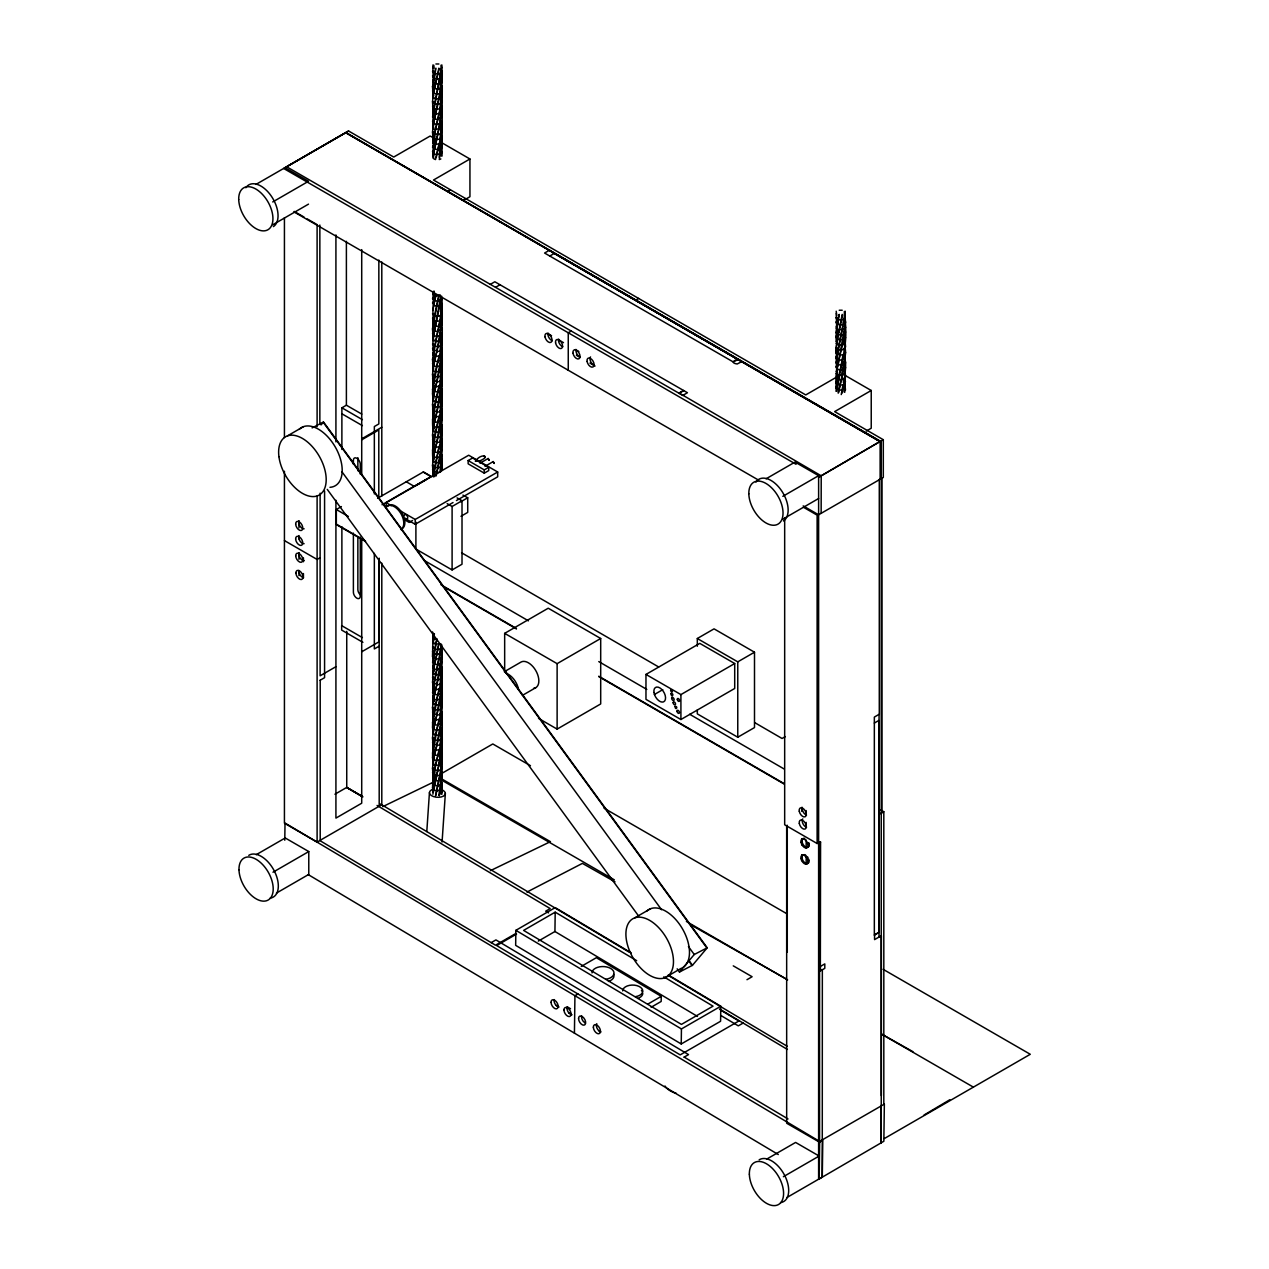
<?xml version="1.0" encoding="UTF-8"?>
<svg xmlns="http://www.w3.org/2000/svg" width="1269" height="1269" viewBox="0 0 1269 1269"><rect width="100%" height="100%" fill="white"/><g stroke="black" fill="none" stroke-linecap="round" stroke-linejoin="round"><path stroke-width="1.5" d="M819.6 1141.418L884.35 1104.109L883.843 1141.291L881.162 1142.75L881.241 1105.315L881.241 1142.782L818.616 1179.298L818.616 475.669L795.044 462.075L766.079 478.794M741.667 361.665L737.21 363.981C725.138 362.173 746.759 356.034 733.355 361.76M284.779 840.237L285.017 823.042L819.663 1141.45L819.155 1178.885L819.155 1156.043L795.6 1142.433L766.619 1159.168M631.232 952.892L555.203 907.621L515.864 930.336L515.658 945.357L681.231 1043.975L720.586 1021.259L720.792 1006.238L668.414 975.036M538.31 941.122L554.934 931.509L555.203 912.157L636.673 960.681M574.429 1033.14L574.936 995.705L577.95 993.976M581.265 966.407L596.351 957.698L661.244 996.355L661.181 1001.447L651.124 1007.253M681.231 1043.975L681.437 1028.953L720.792 1006.238M786.78 1197.587L822.264 1177.093L822.344 969.77M822.264 1177.093L822.772 1139.657L819.568 1142.227L786.669 1123.239L786.669 825.596M881.162 1142.75L881.241 1137.198M432.872 155.865L433.506 138.48L441.295 103.122L441.168 90.734M433.935 158.942L435.521 159.561L440.375 138.987L441.929 127.741L440.993 127.519L441.168 121.015M441.089 155.928L441.168 151.312M440.993 309.271L440.771 297.2M433.3 386.014L432.539 374.418L433.506 365.678L439.28 341.329L441.929 339.791L440.993 339.569L441.263 333.953L442.262 334.033C442.548 356.859 429.398 378.21 433.3 401.147M433.3 416.295L432.539 404.716L433.506 395.976L439.28 371.611L441.929 370.088L440.993 369.866L441.263 364.251L442.262 364.33C442.548 387.156 429.398 408.507 433.3 431.444M433.3 446.593L432.539 435.013L433.506 426.257L439.28 401.908L441.929 400.385L440.993 400.163L441.263 394.548L442.262 394.611C442.58 417.453 429.414 438.804 433.3 461.742M433.3 476.89L432.539 465.311L433.506 456.554L439.28 432.206L441.929 430.667L440.993 430.445L441.263 424.829L442.262 424.909L440.375 441.929L433.506 471.703L432.872 476.113L434.648 476.621M441.501 424.718L440.486 451.161L436.758 472.782L439.28 462.503L441.929 460.964L440.993 460.742L441.263 455.127L442.262 455.206L440.375 472.227L436.758 472.782L435.933 476.034M433.3 719.237L432.539 707.658L433.506 698.902L439.28 674.553L441.929 673.03L440.993 672.808L441.263 667.193L442.262 667.256C442.548 690.098 429.398 711.449 433.3 734.386M433.3 749.535L432.539 737.955L433.506 729.199L439.28 704.85L441.929 703.312L440.993 703.089L441.263 697.474L442.262 697.553C442.58 720.395 429.414 741.731 433.3 764.684M433.3 779.832L432.539 768.237L433.506 759.496L439.28 735.148L441.929 733.609L440.993 733.387L441.263 727.771L442.262 727.851C442.532 749.741 430.588 770.061 432.872 792.03M435.521 795.726L441.295 769.601L441.089 748.694M440.993 793.982L441.089 778.976M442.04 156.103L442.04 142.636M441.929 794.204L442.262 782.656L440.771 781.894M836.953 391.169L842.806 355.891M426.796 831.56L429.43 792.697M442.072 842.045L445.356 793.458M432.872 67.146L433.3 83.072M836.192 313.395L836.842 330.606L835.874 336.951L836.842 345.612M835.985 391.296C838.999 367.772 849.294 344.756 844.615 320.597L845.455 321.58C846.455 344.597 832.638 366.075 836.62 389.186M298.723 536.216L299.183 539.579A5.028 2.903 60 0 0 304.1 543.687M440.835 295.978L432.872 339.791L433.3 355.717M843.98 391.899L844.583 377.052L845.582 376.988L844.615 365.615M581.646 1015.898L581.551 1016.913A5.028 2.903 60 0 0 583.407 1021.482L585.199 1023.02M441.168 71.698L440.993 65.211M441.929 67.146L432.872 112.592L433.3 128.502M441.168 101.996L441.501 91.479M441.168 132.277L441.501 121.776M434.141 291.109L433.712 306.067M441.707 296.248L434.41 330.86L436.124 331.352L438.043 331.415L441.295 315.188L442.262 297.945L441.263 298.025M442.262 297.945L441.295 300.039L437.9 300.547L434.315 319.883L433.712 336.348M441.168 314.046L440.993 307.558M441.168 344.343L441.168 333.081M433.966 428.938L433.538 419.785L435.029 406.128L438.884 386.22L440.993 385.015L440.993 368.137L441.929 367.915L441.168 363.378M441.168 374.641L442.262 373.689L441.929 367.915L440.866 366.995M433.966 459.235L433.538 450.083L435.029 436.425L438.884 416.518L440.993 415.312L440.993 398.434L441.929 398.212L441.168 393.66M441.168 404.922L442.262 403.97L441.929 398.212L440.866 397.292M433.808 475.891L438.884 446.815L441.929 445.816L439.28 462.503L435.521 462.503L432.872 460.964L433.808 460.742M441.168 435.219L442.262 434.268L441.929 428.51L440.866 427.59M441.168 465.517L441.501 455.016M433.966 671.285L433.808 657.659L436.885 638.83L432.872 657.881L433.3 673.791M433.966 701.583L434.315 683.404L438.884 658.865L440.993 657.659L441.263 646.397L441.168 647.285M441.707 644.62L432.872 688.179L433.3 704.089M441.168 677.567L441.501 667.066M442.262 782.656L439.28 795.726M844.488 317.9L844.329 311.444M845.249 313.395L836.192 358.413L836.842 375.624M844.488 347.912L845.582 346.96L844.615 335.603M844.488 377.94L844.583 377.052M844.821 392.2L844.964 375.941M433.3 113.369L432.539 101.774L433.506 93.034L436.758 78.964L440.375 78.408L440.248 74.3M433.3 143.651L432.539 132.071L433.506 123.331L436.758 109.261L440.375 108.706L440.248 104.597M433.808 157.8L432.872 158.022L433.506 153.612L436.758 139.558L440.375 138.987L440.248 134.895M433.3 340.568L432.539 328.988L433.506 320.232L436.758 321.327L440.375 320.756L440.248 316.647M441.501 303.545L442.262 313.094L441.263 313.173L440.486 329.988L436.758 351.608L440.375 351.053L440.248 346.945M440.866 336.713L441.929 337.633L442.262 343.391L441.263 343.471L440.486 360.269L436.758 381.906L440.375 381.35L440.248 377.242M433.808 400.163L432.872 400.385L435.521 401.908L439.28 401.908L441.929 385.237L440.993 385.015L436.758 412.203L440.375 411.648L440.248 407.539M433.808 430.445L432.872 430.667L435.521 432.206L439.28 432.206L441.929 415.534L440.993 415.312L436.758 442.5L440.375 441.929L440.248 437.837M440.248 468.118L440.375 472.227M434.41 633.802L432.872 642.733L435.521 644.255L438.884 643.732L436.758 654.55L440.375 653.995L440.248 649.887M438.884 643.732L432.872 673.03L435.521 674.553L439.28 674.553L441.929 657.881L440.993 657.659L436.758 684.848L440.375 684.292L440.248 680.184M440.866 669.937L441.929 670.857L442.262 676.615L441.263 676.694L440.486 693.508L436.758 715.145L440.375 714.574L440.248 710.481M441.501 697.363L440.486 723.806L436.758 745.426L440.375 744.871L440.248 740.763M432.872 794.204L436.758 775.724L440.375 775.169L440.248 771.06M843.33 322.294L843.822 318.678L844.615 319.042L841.363 320.121L835.874 347.706L836.842 360.618L835.874 362.712L837.746 364.584L841.363 365.139L845.455 363.077L844.615 350.609L845.582 352.703L843.711 369.596L838.111 393.057M843.33 382.334L843.822 378.717L844.615 379.066L841.775 393.438M433.3 291.41L433.3 310.27M845.249 311.222L844.329 328.179L842.219 329.401L840.094 340.124L836.842 339.045L838.111 335.635M844.583 347.04C848.358 351.354 836.255 384.999 844.615 379.066L845.582 367.709L844.583 367.645L844.583 362.046L845.582 361.966L845.582 367.709L843.711 369.596L840.094 370.151L836.842 369.073L838.111 365.662M439.471 79.725L434.315 107.817L433.712 124.299M439.185 157.245L441.263 131.405L442.262 131.326L441.929 125.568L440.866 124.648M439.471 322.072L434.315 350.181L433.712 366.646M439.471 776.485L435.901 795.203M438.884 795.203L440.993 778.833L441.501 757.942M842.806 385.903L841.236 394.596M435.901 68.145L433.808 82.073L433.712 94.001M442.04 82.057L441.295 87.989L438.043 89.068L434.41 88.513L438.884 68.145M440.866 94.35L441.929 95.27L442.262 101.044L441.263 101.108L440.993 112.37L438.884 113.575L438.043 119.365L436.124 119.286L434.41 118.794L439.772 93.097L441.929 64.989M440.866 158.942L439.28 159.561L441.929 142.889L438.884 143.873L438.043 149.647L434.41 149.092L438.884 128.724L440.993 112.37L441.929 112.592L436.758 139.558L433.506 138.48L432.539 136.386L433.538 136.449M433.3 325.419L432.872 309.493L435.901 295.344L432.872 294.345L432.872 292.187L433.808 292.409M433.808 369.866L432.872 370.088L433.76 371.42L439.28 371.611L441.929 354.939L438.884 355.939L438.043 361.713L434.41 361.157L436.885 351.037L434.315 350.181L432.539 359.27L433.3 370.865M442.04 384.983L441.295 390.915L438.043 392.01L434.41 391.439L436.885 381.334L433.506 380.827L432.539 378.733L433.538 378.812M442.04 415.28L442.135 420.229L436.124 422.228L434.41 421.736L435.901 416.518L432.872 415.534L432.872 413.361L433.808 413.583M442.04 445.578L441.295 451.51L438.043 452.589L434.41 452.034L436.885 441.913L433.506 441.406L432.539 439.312L433.538 439.391M442.04 657.628L441.295 663.56L438.043 664.655L434.41 664.084L435.901 658.865L432.491 656.803L432.872 642.733L433.808 642.511M433.808 703.089L432.872 703.312L435.521 704.85L439.28 704.85L441.929 688.179L438.884 689.162L438.043 694.936L434.41 694.381L436.885 684.277L432.666 682.77L432.872 673.03L433.808 672.808M433.808 733.387L432.872 733.609L435.521 735.148L439.28 735.148L441.929 718.46L438.884 719.46L438.043 725.233L434.41 724.678L436.885 714.558L433.506 714.05L432.539 711.972L433.538 712.036M441.501 727.66L440.993 748.536L438.884 749.757L438.043 755.531L434.41 754.976L436.885 744.855L433.506 744.348L432.539 742.254L433.538 742.333M440.866 760.829L441.929 761.733L442.262 767.507L441.295 784.75L438.043 785.828L434.41 785.257L438.884 764.906L440.993 748.536L441.929 748.758L436.758 775.724L433.506 774.645L432.539 772.551L433.538 772.631M839.237 314.395L837.128 328.179L837.048 339.997M838.65 332.541L842.219 314.395M838.349 364.124L844.329 328.179L845.63 327.323L844.329 326.466M838.65 392.581L841.236 379.574L837.746 379.59L835.874 377.718L836.858 377.639L836.858 382.064L835.874 381.985L836.842 384.079L841.997 385.094L843.711 384.602L845.455 381.62L844.615 380.637L845.471 390.091M440.153 294.852L438.884 295.344L433.506 320.232L432.539 318.138L433.538 318.218M436.235 157.388L437.9 149.076L442.135 147.585L440.771 145.729M436.235 414.884L436.885 411.632L433.506 411.124L432.539 409.03L433.538 409.094M436.235 475.478L436.885 472.211L433.506 471.703L432.539 469.609L433.538 469.689M436.235 657.247L436.885 653.979L433.506 653.472L432.539 651.378L433.538 651.457M435.521 68.685L432.539 86.625L433.3 98.221M439.28 68.685L436.758 78.964L433.506 77.885L432.539 75.791L433.538 75.87M435.901 295.344L434.41 300.563L438.043 301.118L438.884 295.344M838.857 314.918L835.874 332.7L837.746 334.572L841.363 335.127L844.615 334.048L845.582 331.955L844.583 332.034L844.583 337.617L845.582 337.697L843.711 339.569L840.221 339.553L837.128 358.191L837.048 370.009M842.6 314.918L841.363 320.121L837.746 319.566L835.874 317.678L836.858 317.615L836.858 322.025L835.874 321.945L836.842 324.039L841.997 325.054L845.582 322.691L844.964 315.902M440.993 97.221L440.993 95.492M442.294 111.498L441.929 112.592L442.262 101.044L440.375 99.156M440.993 127.519L440.993 125.79M442.294 141.795L441.929 142.889L442.262 131.326L440.375 129.454M440.993 339.569L440.993 337.855M442.294 353.861L441.929 354.939L442.262 343.391L440.375 341.52M440.993 369.866L440.993 368.137M442.294 384.158L441.929 385.237L442.262 373.689L440.375 371.801M440.993 400.163L440.993 398.434M442.294 414.44L441.929 415.534L442.262 403.97L440.375 402.099M440.993 430.445L440.993 428.732M442.294 444.737L441.929 445.816L442.262 434.268L440.375 432.396M440.993 460.742L440.993 459.029M442.294 656.803L441.929 657.881L442.262 646.333M440.993 672.808L440.993 671.079M442.294 687.084L441.929 688.179L442.262 676.615L440.375 674.743M440.993 703.089L440.993 701.376M442.294 717.382L441.929 718.46L441.929 701.154L440.866 700.234M440.993 733.387L440.993 731.674M440.993 763.684L440.993 761.971M433.157 89.893L432.539 90.94L434.315 92.685L433.506 93.034L436.758 94.112L440.375 93.557L436.758 109.261L433.506 108.182L432.539 106.088L433.538 106.168M433.157 120.19L432.539 121.237L434.315 122.966L433.506 123.331L436.758 124.41L437.9 118.778L442.135 117.287M433.157 150.488L432.539 151.534L434.95 154.342L440.375 154.136L442.262 152.264L441.263 152.185M433.157 301.959L432.539 302.99L434.315 304.734L433.506 305.083L436.758 306.178L441.644 304.782L442.262 303.735L441.168 302.783M433.157 332.24L432.539 333.287L434.315 335.032L433.506 335.381L436.758 336.459L437.9 330.844L442.135 329.337L442.04 324.404M433.157 362.537L432.539 363.584L434.315 365.329L433.506 365.678L436.758 366.757L437.9 361.142L442.135 359.635L442.04 354.701M433.157 392.835L432.539 393.882L434.315 395.611L433.506 395.976L436.758 397.054L440.375 396.499L442.262 394.611L442.262 388.837L440.771 388.076M433.157 423.132L433.808 428.732L432.872 428.51M433.157 453.414L433.808 459.029L432.872 458.807M440.771 471.1L441.263 464.644L442.262 464.565L441.929 458.807L440.866 457.887M433.157 635.182L433.3 643.51M433.157 665.479L433.808 671.079L432.872 670.857M433.157 695.777L433.808 701.376L432.872 701.154M433.157 726.058L432.539 727.105L434.315 728.85L433.506 729.199L436.758 730.294L437.9 724.662L442.135 723.171L442.04 718.222M433.157 756.356L432.539 757.403L434.315 759.148L433.506 759.496L436.758 760.575L437.9 754.96L442.135 753.453L442.04 748.52M433.157 786.653L432.539 787.7L434.315 789.445L433.506 789.794L436.758 790.873L441.644 789.477L442.262 788.446L441.168 787.494M836.477 335.904L835.874 336.951L837.635 338.696M836.477 365.932L835.874 366.979L837.635 368.708M435.901 416.518L438.884 416.518M435.901 658.865L438.884 658.865M321.057 424.925L323.516 422.006L707.23 947.784L692.446 965.312L679.486 972.022L677.154 968.834M312.126 427.907L323.167 422.18L706.865 947.975L694.254 954.51L679.486 972.022M433.506 84.531L432.539 86.625L435.029 88.037M433.506 114.829L432.539 116.922L435.029 118.334M433.506 145.126L432.539 147.22L435.029 148.632M433.506 296.597L432.539 298.691L435.029 300.103M433.506 326.894L432.539 328.988L435.029 330.4M433.506 357.176L432.539 359.27L435.029 360.682M433.506 387.473L432.539 389.567L435.029 390.979M433.506 417.771L432.539 419.865L435.029 421.276M433.506 448.068L432.539 450.162L435.029 451.574M433.506 660.118L432.539 662.212L435.029 663.624M433.506 690.415L432.539 692.509L435.029 693.921M433.506 720.713L432.539 722.807L435.029 724.218M433.506 751.01L432.539 753.088L435.029 754.516M433.506 781.292L432.539 783.385L435.029 784.797M478.223 461.44C492.658 456.317 481.094 452.208 475.352 461.361M483.997 455.809L484.996 457.538M488.153 458.49L489.199 460.298L488.153 458.49L479.983 463.201M485.028 466.31L493.26 461.567L494.18 463.486L493.102 461.615M837.254 340.33L836.192 341.25L837.128 341.472M837.254 370.342L836.192 371.262L837.128 371.484M439.772 77.948L442.262 76.537L440.375 93.557L442.262 91.685L442.262 85.895L440.771 85.134M439.772 108.246L442.262 106.818L442.135 105.724M439.772 138.527L442.262 137.115L442.135 136.021M439.772 320.296L442.262 318.884L439.28 341.329L435.901 340.79L433.506 350.53L432.539 348.436L433.538 348.515M439.772 350.593L442.262 349.181L442.135 348.071M439.772 380.89L442.262 379.463L442.135 378.368M439.772 411.172L442.262 409.76L442.135 408.666M439.772 441.469L442.262 440.057L442.135 438.963M439.772 653.535L442.262 652.123L442.135 651.013M439.772 683.817L442.262 682.405L442.135 681.31M439.772 714.114L442.262 712.702L442.135 711.608M439.772 744.411L442.262 742.999L441.929 748.758L441.501 742.809M439.772 774.709L442.262 773.297L442.135 772.187M923.991 1115.054L949.831 1099.731M881.241 1105.696L881.241 440.803L818.616 477.318L880.131 441.469L737.812 359.19M255.973 184.417L348.578 130.993L393.723 157.055L430.159 136.021L433.475 137.94M283.891 168.333L345.85 132.579L880.575 441.295M272.724 201.961L308.51 181.293L284.954 167.698M272.724 224.803L308.51 204.135M464.977 199.598L469.942 196.727L469.942 158.99L433.506 180.024L805.736 394.929L837.334 376.687M447.576 191.318L450.321 189.731M462.915 200.169L465.66 198.583M286.857 166.889L490.326 284.367L494.831 281.766L687.449 392.724L682.992 395.293L679.121 393.073L683.594 390.741M549.318 250.31L544.591 253.039L733.355 362.014M490.326 284.367L495.544 287.333L500.018 284.764M549.778 256.037L554.236 253.451L880.131 441.723M287.428 435.901L303.418 426.67M341.884 449.448L341.884 407.809L346.389 405.208L361.76 414.091M361.713 438.836L381.795 427.241M361.713 439.82L378.796 429.953L378.796 497.94M571.256 331.05L568.258 332.779L568.258 370.247M638.545 298.405L635.547 300.404M415.899 485.567L425.813 479.841M320.121 557.71L317.107 559.455L284.43 540.578M447.164 503.619L452.097 506.474L462.011 500.747L462.011 564.229L452.097 569.94L415.899 549.049L415.899 522.114M679.121 393.073L683.594 390.487M682.992 395.293L821.217 475.812M335.92 666.685L320.121 675.806L320.121 493.165M361.713 651.79L378.796 641.924L378.796 558.883M320.121 680.263L324.578 677.678L324.578 490.976M379.193 646.159L374.339 648.951L374.339 553.379M866.235 431.111L871.232 428.224L871.232 390.487L834.637 411.616L883.303 439.708L883.303 477.445L818.616 514.786L803.182 505.887M504.665 671.872L504.665 633.358L548.24 608.216L600.697 638.497L600.697 703.946L557.123 729.104L538.516 718.365M782.83 496.338L818.616 475.669M883.303 439.708L880.194 441.501L554.236 253.197M504.348 671.698L521.02 662.069A14.768 8.534 60 0 1 536.692 672.3A14.768 8.534 60 0 1 533.63 688.321M782.83 519.18L818.616 498.511M504.665 633.358L557.123 663.655L600.697 638.497M334.937 794.22L346.738 787.414L362.109 796.282M522.447 695.364L535.788 687.655M256.243 854.687L285.224 837.968L308.779 851.562L308.779 874.404L276.404 893.106M284.43 471.243L284.43 823.216L317.107 842.077L381.795 804.736L381.795 563.166M442.58 772.948L492.8 743.967L530.458 765.699M272.994 872.231L308.779 851.562M697.316 646.238L697.316 638.513L714.05 628.853L754.5 652.203L754.5 727.565L737.765 737.226L697.316 713.876L697.316 710.005M645.969 674.426L699.774 643.367L734.703 663.528L734.703 688.464L680.914 719.523L645.969 699.362L645.969 674.426L680.914 694.587L734.703 663.528M654.376 694.508L662.783 689.654M697.316 638.513L737.765 661.863L754.5 652.203M491.198 942.629L495.925 939.901L688.528 1054.602L684.054 1057.172M874.341 723.06L878.798 720.475L878.798 932.461L874.341 935.031L874.341 717.08L879.068 714.336L879.02 937.045M515.706 933.556L495.529 945.215L319.962 840.649M516.562 934.063L496.655 945.564L680.2 1054.872L738.891 1020.99L720.348 1009.95M555.203 912.157L523.605 930.399L681.437 1024.4L713.035 1006.158L663.814 976.844M634.69 917.899L650.696 908.652M784.67 518.053L784.67 824.771L817.125 843.52L820.567 842.045L820.345 970.928L820.345 966.47L824.802 963.885L824.802 968.342L820.345 970.928M819.124 842.362L820.567 842.045M883.811 1104.363L883.811 811.732L878.798 814.365M664.686 977.844A33.644 19.416 60 0 0 658.183 927.116A33.644 19.416 60 0 0 626.204 938.648A33.644 19.416 60 0 0 664.686 977.844L680.692 968.612A33.644 19.416 60 0 0 682.04 928.115A33.644 19.416 60 0 0 646.429 911.396M647.84 1004.096L661.244 996.355M746.981 979.7L752.12 976.733L733.26 965.852M874.341 935.031L878.798 932.461M881.368 1095.67L881.368 935.681L874.563 939.615L874.563 935.158M743.142 1023.068L738.288 1025.86L720.824 1015.47M783.37 1176.712L819.155 1156.043M884.398 1138.515L1030.285 1054.285L883.081 969.294M365.488 541.451L336.333 524.557L336.333 509.519L341.409 506.585M377.607 498.273L423.434 471.909L431.254 476.43L382.048 504.745M386.204 507.489L386.204 502.683L468.689 455.222L497.686 472.005L497.686 476.827L456.443 500.557M468.15 460.552L472.607 457.982L488.724 467.325L488.724 470.593L484.266 473.163L468.15 463.819L468.15 460.552L484.266 469.895L484.266 473.163M484.266 469.895L488.724 467.325M412.552 520.48L409.189 522.416L404.097 519.465M399.862 510.582L415.201 519.465L497.686 472.005M404.97 518.371L415.201 524.287L453.017 502.54M460.869 501.715L467.722 497.765L467.722 512.39L460.964 516.293M785.352 736.591L782.053 738.479L754.643 722.584M348.578 130.993L287.476 166.271M526.936 892.075L582.408 863.38L615.021 881.876M382.73 806.656L433.935 781.894M490.389 870.677L550.413 841.664L442.707 779.467M434.315 425.908L433.506 426.257L436.758 427.352L441.644 425.956L442.262 419.119L440.771 418.373M434.315 456.206L433.506 456.554L436.758 457.649L441.644 456.253L442.262 449.416L440.771 448.655M434.315 668.255L433.506 668.62L436.758 669.699L441.644 668.303L442.262 661.482L440.771 660.721M434.315 698.553L433.506 698.902L436.758 699.996L437.9 694.365L442.135 692.874L442.04 687.925M439.28 644.255L440.866 643.653M475.526 460.679L476.525 461.25M440.993 80.344L441.929 80.121L441.501 76.33M433.808 97.221L432.872 97.443L435.521 98.966L440.866 98.363L441.929 97.443L442.262 91.685L441.263 91.606M433.808 127.519L432.872 127.741L433.76 129.057L435.521 129.264L436.885 123.839L440.375 123.854L442.262 121.967L442.04 112.338M440.993 322.707L441.929 322.485L441.501 318.693M433.808 339.569L432.872 339.791L435.521 341.329L436.885 335.888L440.375 335.904L442.262 334.033L442.262 328.243L440.771 327.481M837.128 343.185L836.192 343.407L838.857 344.946L842.6 344.946L845.249 343.407L844.329 343.185M844.329 341.472L845.249 341.25L844.186 340.33M844.329 356.478L845.249 356.256L845.249 358.413L840.728 360.174L836.192 358.413L836.192 356.256L837.128 356.478M837.128 373.213L836.192 373.435L837.096 374.752L838.857 374.958L842.6 374.958L845.249 373.435L844.329 373.213M844.329 371.484L845.249 371.262L844.186 370.342M844.329 386.49L845.249 386.268L845.249 388.441L840.728 390.186L836.192 388.441L836.192 386.268L837.128 386.49M440.993 746.822L441.929 746.6M433.808 763.684L432.872 763.906L435.521 765.445L436.885 760.004L440.375 760.02L442.262 758.148L442.262 752.358L440.771 751.597M440.993 777.104L441.929 776.882L441.501 773.091M435.901 63.989L438.884 63.989M439.28 295.883L435.521 295.883M839.237 310.239L842.219 310.239M435.521 654.185L439.28 654.185M433.538 71.413L432.539 71.476L434.41 73.364L438.043 73.919L441.295 72.841L440.486 72.476M433.538 101.694L432.539 101.774L434.41 103.646L438.043 104.217L441.295 103.122L440.486 102.773M440.771 115.431L442.262 116.177M433.538 131.992L432.539 132.071L434.41 133.943L435.901 128.724L439.28 129.264L441.929 127.741L442.262 121.967L441.263 121.903M433.538 313.76L432.539 313.84L434.41 315.711L438.043 316.267L441.295 315.188L440.486 314.839M433.538 344.058L432.539 344.121L434.41 346.009L438.043 346.564L441.295 345.485L440.486 345.12M440.771 357.779L442.262 358.54L442.262 364.33L440.375 366.202L436.885 366.186L433.808 385.015L433.808 398.434L432.872 398.212M433.538 374.339L432.539 374.418L434.41 376.29L438.043 376.861L441.295 375.783L440.486 375.418M433.538 404.637L432.539 404.716L434.41 406.588L438.043 407.159L441.295 406.064L440.486 405.715M433.538 434.934L432.539 435.013L434.41 436.885L438.043 437.44L441.295 436.362L440.486 436.013M433.538 465.231L432.539 465.311L434.41 467.182L438.043 467.738L441.295 466.659L440.486 466.31M433.538 646.984L432.539 647.063L434.41 648.935L438.043 649.506L441.295 648.427L440.486 648.062M433.538 677.281L432.539 677.36L434.41 679.232L438.043 679.803L441.295 678.709L440.486 678.36M440.771 691.018L442.262 691.764L442.262 697.553L440.375 699.425L436.885 699.409L433.808 718.238L433.712 730.183M433.538 707.579L432.539 707.658L434.41 709.53L438.043 710.085L441.295 709.006L440.486 708.657M441.263 706.992L442.262 706.912L440.375 705.041M440.771 721.315L442.262 722.061L442.262 727.851L440.375 729.723L436.885 729.707L433.808 748.536L433.712 760.464M433.538 737.876L432.539 737.955L434.41 739.827L438.043 740.382L441.295 739.304L440.486 738.955M441.263 737.289L442.262 737.21L441.929 731.452L440.866 730.532M433.538 768.173L432.539 768.237L434.41 770.124L435.901 764.906L439.28 765.445L441.929 763.906L442.262 758.148L441.168 757.196M441.263 767.586L442.262 767.507L440.375 765.635M441.263 470.276L442.262 470.355L442.262 464.565L440.375 462.693M433.538 681.754L432.539 681.675L433.3 688.94M436.758 639.402L433.506 638.323L434.315 637.974L433.538 633.326M433.808 80.344L432.872 80.121L432.872 82.295L437.393 84.04L441.929 82.295L441.929 80.121M432.872 95.27L433.808 95.492M433.808 110.641L432.872 110.419L432.872 112.592L435.521 114.115L438.884 113.575M432.872 125.568L433.808 125.79M433.808 140.938L432.872 140.716L432.872 142.889L435.521 144.412L438.884 143.873M837.128 326.466L836.192 326.244L836.192 328.401L838.857 329.94L842.219 329.401M433.808 322.707L432.872 322.485L432.872 324.642L437.393 326.387L441.929 324.642L441.929 322.485M432.872 337.633L433.808 337.855M433.808 352.988L432.872 352.766L432.872 354.939L435.521 356.478L438.884 355.939M432.872 367.915L433.808 368.137M433.808 383.286L432.872 383.064L432.872 385.237L435.521 386.759L438.884 386.22M433.808 443.88L432.872 443.658L432.872 445.816L435.521 447.354L438.884 446.815M433.808 474.178L432.872 473.956L432.872 476.113M432.872 640.559L433.808 640.782L432.539 631.914M433.808 655.93L432.872 655.708L433.3 658.659M433.808 686.228L432.872 686.006L432.872 688.179L435.521 689.702L438.884 689.162M433.808 716.525L432.872 716.303L432.872 718.46L435.521 719.999L438.884 719.46M432.872 731.452L433.808 731.674M433.808 746.822L432.872 746.6L432.872 748.758L435.521 750.296L438.884 749.757M432.872 761.733L433.808 761.971M433.808 777.104L432.872 776.882L432.872 779.055L437.393 780.8L441.929 779.055L441.929 776.882M571.526 1014.772L568.829 1012.884A5.028 2.903 60 0 1 567.069 1007.3M600.919 1031.967L599.079 1030.967A5.028 2.903 60 0 1 596.367 1025.511L596.462 1024.495A5.028 2.903 60 0 1 596.795 1023.686M440.486 133.071L441.295 133.419L438.043 134.514L435.029 133.483L433.808 156.087M843.822 348.705L844.615 349.054L841.363 350.133L837.746 349.578L835.874 347.706L836.858 347.627L835.985 353.068L840.094 355.146L843.711 354.574L845.582 352.703L844.964 345.914M440.486 769.236L441.295 769.601L438.043 770.68L435.029 769.664L433.712 790.761M882.018 1034.298L912.919 1051.668M690.526 924.689L786.606 979.176M844.012 374.783L871.232 390.487M441.755 142.715L469.942 158.99M880.131 479.19L880.131 441.469M495.544 287.333L682.992 395.547M283.891 168.603L796.075 464.295M548.16 333.795L551.571 335.762M558.392 339.711L563.499 342.662M575.444 349.546L578.854 351.513M576.364 355.225L579.759 357.192M589.942 363.077L595.05 366.027M821.154 513.247L821.217 475.558M294.234 211.415L304.037 217.078M307.304 218.966L317.107 224.629L317.107 426.701M294.107 211.971L758.608 480.142M803.467 507.267L817.125 515.151L817.125 843.52M341.884 407.809L362.379 419.642M341.884 413.789L362.379 425.623M457.078 497.892L462.011 500.747M880.543 809.844L883.811 811.732M362.379 637.593L341.662 625.633L341.662 630.09L362.902 642.352M604.06 808.194L787.224 913.95M441.041 779.785L614.339 879.845M686.402 921.453L787.637 979.906M881.939 1034.346L973.386 1087.136M362.95 796.853L346.738 787.494L346.738 631.359M345.85 132.579L735.306 357.747M345.85 132.833L735.306 358.001M423.164 472.068L430.968 476.589M462.931 495.116L467.722 497.765M406.286 481.776L414.091 486.297M386.204 502.683L391.328 505.633M461.567 552.761L658.659 666.971M336.333 509.519L348.34 516.467M423.814 560.2L528.443 620.842M598.778 661.593L646.809 689.416M689.686 714.273L784.036 768.935M336.333 524.145L365.488 541.038M440.962 584.771L516.435 628.504M598.778 676.218L784.036 783.576M442.675 586.183L516.435 628.916M598.778 676.631L784.036 783.988M380.351 803.959L628.932 951.988M668.097 975.322L787.288 1046.306M719.444 1008.95L787.399 1049.431M346.738 787.414L361.776 796.361M377.052 805.45L550.191 908.572L545.686 911.174L548.573 912.887M554.934 931.509L697.49 1016.421M515.864 930.336L681.437 1028.953M684.165 1057.109L788.017 1118.957M567.195 1006.745L570.542 1008.76M556.155 1005.413L558.947 1007.078L555.917 1005.175A5.028 2.903 60 0 1 554.156 999.575M569.004 1013.059L571.922 1014.803M599.238 1031.062L600.411 1031.76M308.24 874.611L778.294 1154.552M549.318 250.056L554.236 253.451M440.375 68.875L442.262 70.747L442.262 76.537L442.135 75.426M440.375 311.222L442.262 313.094L442.262 318.884L442.135 317.773M440.375 735.338L442.262 737.21L442.262 742.999L442.135 741.889M342.027 471.878L661.593 909.762M688.433 946.515L694.254 954.51M688.956 960.506L692.446 965.312M688.591 960.696L692.097 965.487M327.259 489.39L638.656 916.091M836.192 311.222L836.842 315.584M432.872 64.989L433.3 67.923M432.872 292.187L433.3 295.122M844.488 336.745L844.583 337.617M844.488 366.757L844.583 367.645M441.501 106.628L441.929 110.419M441.501 136.925L441.929 140.716M441.501 348.975L441.929 352.766M441.501 379.272L441.929 383.064M441.501 409.57L441.929 413.361M441.501 439.867L441.929 443.658M442.135 469.244L442.262 470.355M441.501 651.917L441.929 655.708M441.501 682.214L441.929 686.006M441.501 712.512L441.929 716.303M441.501 788.239L441.929 792.03M433.808 65.211L434.141 68.225M808.924 860.16L808.464 862.983A5.028 2.903 60 0 1 803.166 860.89A5.028 2.903 60 0 1 803.039 854.64M441.089 82.215L441.263 85.959M441.089 112.513L441.263 116.256M441.089 142.81L441.263 146.554M441.089 324.578L441.263 328.322M441.089 354.86L441.263 358.619M441.089 385.157L441.263 388.901M441.089 415.455L441.263 419.198M441.089 445.752L441.263 449.496M441.089 657.802L441.263 661.546M441.089 688.099L441.263 691.843M441.089 718.397L441.263 722.14M882.034 812.763L882.034 477.937L879.29 479.508L879.29 714.463M819.568 842.616L819.568 1142.227M808.623 846.597L808.623 842.664A5.028 2.903 60 0 1 808.987 843.964M808.623 859.018L808.623 862.682M806.18 810.542L806.18 814.476M806.18 822.36L806.18 826.293M806.18 840.078L806.18 847.962M806.18 855.829L806.18 863.713M801.722 807.37L801.722 811.335M801.722 839.015L801.722 844.9M801.722 854.703L801.722 860.588M787.272 825.231L787.272 952.273M737.765 661.863L737.765 737.226M680.914 694.587L680.914 719.523M557.123 663.655L557.123 729.104M452.097 506.474L452.097 569.94M415.201 519.465L415.201 524.287M381.795 262.017L381.795 495.989M379.193 558.186L379.193 806.227M378.844 260.066L378.844 423.941L374.339 426.543L374.339 493.942M361.713 249.612L361.713 475.225M361.713 539.499L361.713 803.214L335.92 818.108L335.92 500.272M360.285 474.098L360.285 464.248A4.87 2.808 60 0 0 356.843 458.283A4.87 2.808 60 0 0 353.385 460.266L353.385 464.216M360.285 537.104L360.285 596.176A4.87 2.808 60 0 1 356.843 598.175A4.87 2.808 60 0 1 353.385 592.211L353.385 533.123M357.858 457.697L357.858 470.751M357.858 536.739L357.858 589.625A4.87 2.808 60 0 0 361.3 595.589M346.389 241.332L346.389 405.208M341.884 526.714L341.884 625.76M335.92 234.924L335.92 441.882M320.216 680.2L320.216 840.284M319.851 225.025L319.851 424.433M317.107 496.052L317.107 842.077M303.434 557.805L303.434 561.739M303.434 573.556L303.434 577.49M298.976 527.825L298.976 520.718L299.214 524.684A5.028 2.903 60 0 0 304.116 528.792M298.976 535.566L298.976 538.928M298.976 559.312L298.976 552.649L299.262 556.472A5.028 2.903 60 0 0 304.163 560.581M298.976 575.65L298.976 570.479L299.072 572.478A5.028 2.903 60 0 0 301.689 576.776L302.609 577.395A5.028 2.903 60 0 0 303.529 577.744M284.43 217.649L284.43 437.567M804.673 854.592A5.028 2.903 60 0 1 805.609 855.036M807.354 856.686A5.028 2.903 60 0 1 808.067 857.781M804.736 838.397A5.028 2.903 60 0 0 802.611 843.536A5.028 2.903 60 0 0 808.512 846.788L808.908 846.042A5.028 2.903 60 0 0 809.067 845.075M806.513 815.079A5.028 2.903 60 0 1 802.341 807.433M806.545 827.293A5.028 2.903 60 0 1 802.865 823.518A5.028 2.903 60 0 1 802.769 818.902M580.266 357.128A5.028 2.903 60 0 1 576.094 349.483M594.32 365.313A5.028 2.903 60 0 1 590.64 361.538A5.028 2.903 60 0 1 590.545 356.922M562.802 346.738A5.028 2.903 60 0 1 558.63 339.093M552.237 340.695A5.028 2.903 60 0 1 548.065 333.049M505.697 673.204A14.768 8.534 60 0 1 518.482 689.115M759.148 1159.834A24.206 13.975 60 0 1 784.861 1175.792A24.206 13.975 60 0 1 780.546 1202.6M642.78 993.357A10.057 5.901 0.8 0 1 637.752 998.417M641.432 990.391A10.057 5.901 0.8 0 1 642.431 991.819M613.609 974.243A11.009 6.456 0.8 0 1 608.47 981.445M622.698 990.883A10.057 5.901 0.8 0 1 631.883 985.077A10.057 5.901 0.8 0 1 642.653 990.042A10.057 5.901 0.8 0 1 635.357 996.688M592.004 972.911A11.009 6.456 0.8 0 1 602.061 966.566A11.009 6.456 0.8 0 1 613.847 971.991A11.009 6.456 0.8 0 1 605.868 979.271M248.772 855.354A24.206 13.975 60 0 1 274.485 871.311A24.206 13.975 60 0 1 270.17 898.119M755.975 482.125A24.206 13.975 60 0 1 781.069 490.008A24.206 13.975 60 0 1 783.465 520.972M245.869 187.749A24.206 13.975 60 0 1 270.963 195.616A24.206 13.975 60 0 1 273.374 226.596M299.151 429.414A33.644 19.416 60 0 1 336.206 448.687A33.644 19.416 60 0 1 329.972 487.312M441.358 789.604A7.979 4.219 3.9 0 1 443.5 796.075A7.979 4.219 3.9 0 1 431.301 795.504A7.979 4.219 3.9 0 1 433.395 789.223M676.314 1093.339A22.223 12.833 0 0 1 665.004 1086.01M404.288 515.69A2.443 1.412 60.1 0 1 406.143 514.802A2.443 1.412 60.1 0 1 407.698 518.022A2.443 1.412 60.1 0 1 405.557 518.355M387.362 506.426A13.483 7.773 60.1 0 1 401.527 512.232A13.483 7.773 60.1 0 1 401.734 528.903M386.284 507.045A13.483 7.773 60.1 0 1 400.449 512.85A13.483 7.773 60.1 0 1 400.655 529.522M670.619 690.193C671.888 695.634 674.045 688.448 670.619 690.193M670.984 693.699C671.666 699.06 674.854 692.747 670.984 693.699M674.997 706.484C675.552 711.608 678.756 705.707 674.997 706.484M800.993 858.526A5.028 2.903 60 0 0 806.862 864.046A5.028 2.903 60 0 0 805.514 856.321A5.028 2.903 60 0 0 800.993 858.526M801.04 842.315A5.028 2.903 60 0 0 806.925 847.835A5.028 2.903 60 0 0 805.577 840.126A5.028 2.903 60 0 0 801.04 842.315M799.311 823.47A5.028 2.903 60 0 0 805.181 828.99A5.028 2.903 60 0 0 803.848 821.265A5.028 2.903 60 0 0 799.311 823.47M799.264 811.24A5.028 2.903 60 0 0 805.149 816.76A5.028 2.903 60 0 0 803.8 809.051A5.028 2.903 60 0 0 799.264 811.24M295.709 555.854A5.028 2.903 60 0 0 301.165 562.31A5.028 2.903 60 0 0 300.912 555.061A5.028 2.903 60 0 0 295.709 555.854M295.661 524.065A5.028 2.903 60 0 0 301.118 530.521A5.028 2.903 60 0 0 300.864 523.272A5.028 2.903 60 0 0 295.661 524.065M295.899 573.065A5.028 2.903 60 0 0 301.356 579.521A5.028 2.903 60 0 0 301.102 572.256A5.028 2.903 60 0 0 295.899 573.065M295.629 538.976A5.028 2.903 60 0 0 301.086 545.416A5.028 2.903 60 0 0 300.832 538.167A5.028 2.903 60 0 0 295.629 538.976M573.017 353.29A5.028 2.903 60 0 0 578.902 358.81A5.028 2.903 60 0 0 577.554 351.085A5.028 2.903 60 0 0 573.017 353.29M587.087 361.475A5.028 2.903 60 0 0 592.956 366.995A5.028 2.903 60 0 0 591.624 359.286A5.028 2.903 60 0 0 587.087 361.475M545.004 336.856A5.028 2.903 60 0 0 550.873 342.376A5.028 2.903 60 0 0 549.54 334.667A5.028 2.903 60 0 0 545.004 336.856M555.568 342.9A5.028 2.903 60 0 0 561.437 348.42A5.028 2.903 60 0 0 560.089 340.711A5.028 2.903 60 0 0 555.568 342.9M578.553 1018.642A5.028 2.903 60 0 0 583.962 1025.162A5.028 2.903 60 0 0 583.803 1017.96A5.028 2.903 60 0 0 578.553 1018.642M593.353 1027.24A5.028 2.903 60 0 0 598.762 1033.759A5.028 2.903 60 0 0 598.603 1026.558A5.028 2.903 60 0 0 593.353 1027.24M563.959 1010.045A5.028 2.903 60 0 0 569.369 1016.564A5.028 2.903 60 0 0 569.21 1009.363A5.028 2.903 60 0 0 563.959 1010.045M551.047 1002.336A5.028 2.903 60 0 0 556.457 1008.855A5.028 2.903 60 0 0 556.298 1001.653A5.028 2.903 60 0 0 551.047 1002.336M749.36 1174.206A24.206 13.975 60 0 0 775.438 1205.55A24.206 13.975 60 0 0 774.613 1170.859A24.206 13.975 60 0 0 749.36 1174.206M238.984 869.741A24.206 13.975 60 0 0 265.062 901.069A24.206 13.975 60 0 0 264.238 866.378A24.206 13.975 60 0 0 238.984 869.741M748.821 493.847A24.206 13.975 60 0 0 774.899 525.176A24.206 13.975 60 0 0 774.058 490.484A24.206 13.975 60 0 0 748.821 493.847M238.715 199.471A24.206 13.975 60 0 0 264.793 230.799A24.206 13.975 60 0 0 263.968 196.108A24.206 13.975 60 0 0 238.715 199.471M278.926 456.65A33.644 19.416 60 0 0 317.409 495.862A33.644 19.416 60 0 0 310.905 445.133A33.644 19.416 60 0 0 278.926 456.65M653.979 692.509A8.264 4.775 60 0 0 663.544 701.868A8.264 4.775 60 0 0 661.641 689.305A8.264 4.775 60 0 0 653.979 692.509M671.65 698.347A1.761 1.015 60 0 0 673.601 700.536A1.761 1.015 60 0 0 673.427 697.95A1.761 1.015 60 0 0 671.65 698.347M673.173 702.693A1.666 0.968 60 0 0 674.934 704.882A1.666 0.968 60 0 0 674.934 702.518A1.666 0.968 60 0 0 673.173 702.693M677.027 711.132A1.697 0.983 60 0 0 678.836 713.384A1.697 0.983 60 0 0 678.836 710.973A1.697 0.983 60 0 0 677.027 711.132M677.313 699.378A1.602 0.92 60 0 0 679.074 701.408A1.602 0.92 60 0 0 678.947 699.06A1.602 0.92 60 0 0 677.313 699.378"/></g></svg>
